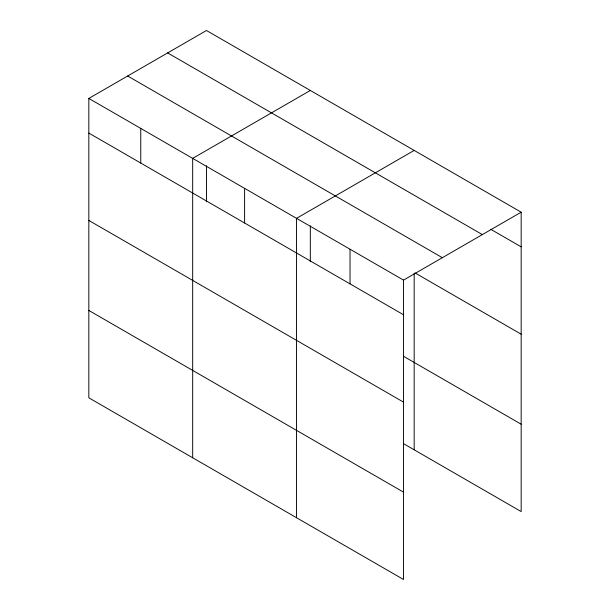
<?xml version="1.0" encoding="UTF-8"?>
<svg xmlns="http://www.w3.org/2000/svg" width="610" height="610" viewBox="0 0 610 610"><rect width="100%" height="100%" fill="white"/><g stroke="black" fill="none" stroke-linecap="round" stroke-linejoin="round"><path stroke-width="0.91" d="M88.831 98.424L403.523 280.112L403.523 579.5L88.831 397.812L88.831 98.424L206.477 30.5L521.169 212.188L521.169 511.576L403.462 443.615M310.322 90.455L192.676 158.379L192.676 457.767M414.175 150.411L296.529 218.334L296.529 517.722M403.523 280.112L521.169 212.188M490.714 229.261L521.169 246.844M167.651 52.918L482.35 234.606M127.65 76.006L442.349 257.694M414.998 272.906L521.169 334.204M88.831 133.071L403.523 314.76M403.462 356.255L521.169 424.217M88.831 220.439L403.523 402.127M88.831 310.444L403.523 492.14M414.175 273.379L414.175 449.806M350.026 249.223L350.026 283.879M310.322 225.738L310.322 261.743M244.602 188.36L244.602 223.008M206.477 165.783L206.477 201.788M140.757 128.397L140.757 163.053"/></g></svg>
